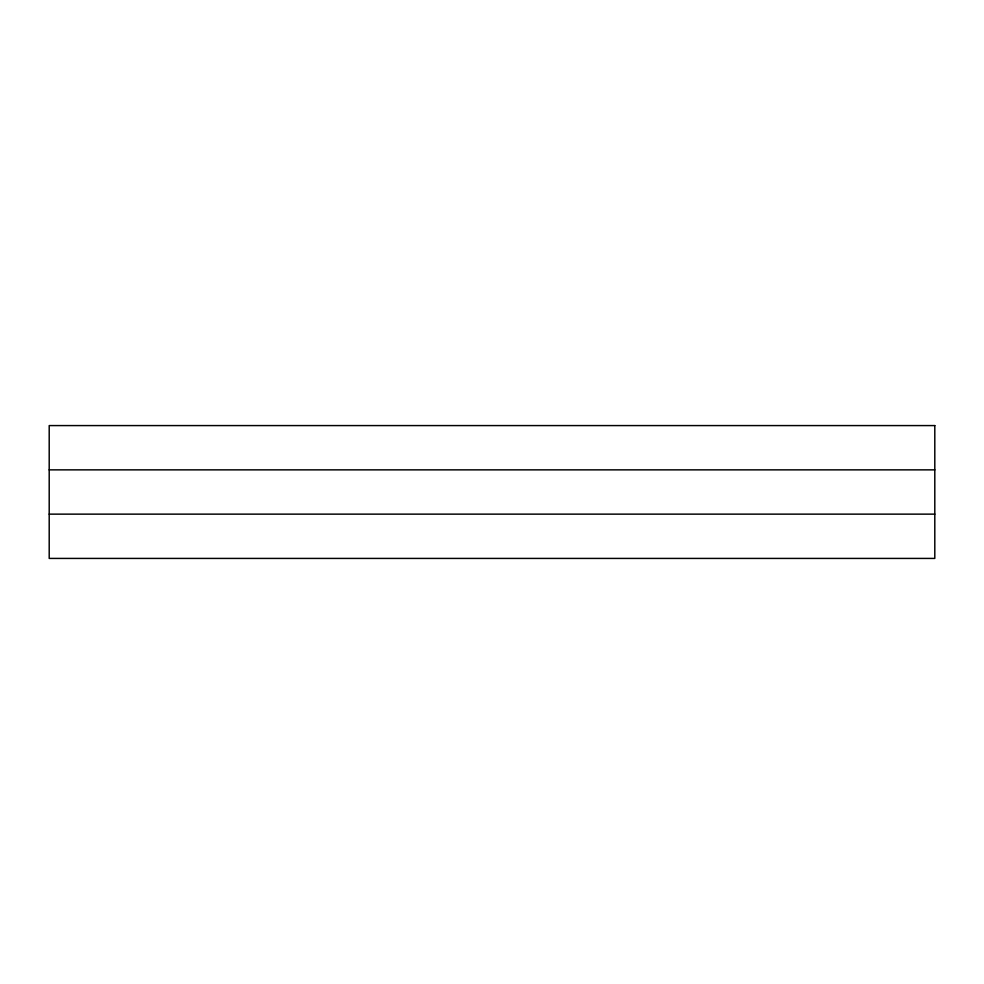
<?xml version="1.0" encoding="UTF-8"?>
<svg xmlns="http://www.w3.org/2000/svg" width="984" height="984" viewBox="0 0 984 984"><rect width="100%" height="100%" fill="white"/><g stroke="black" fill="none" stroke-linecap="round" stroke-linejoin="round"><path stroke-width="1.48" d="M49.2 469.86L934.8 469.86M49.2 514.14L934.8 514.14M934.8 425.58L49.2 425.58L49.2 558.42L934.8 558.42L934.8 425.58"/></g></svg>
